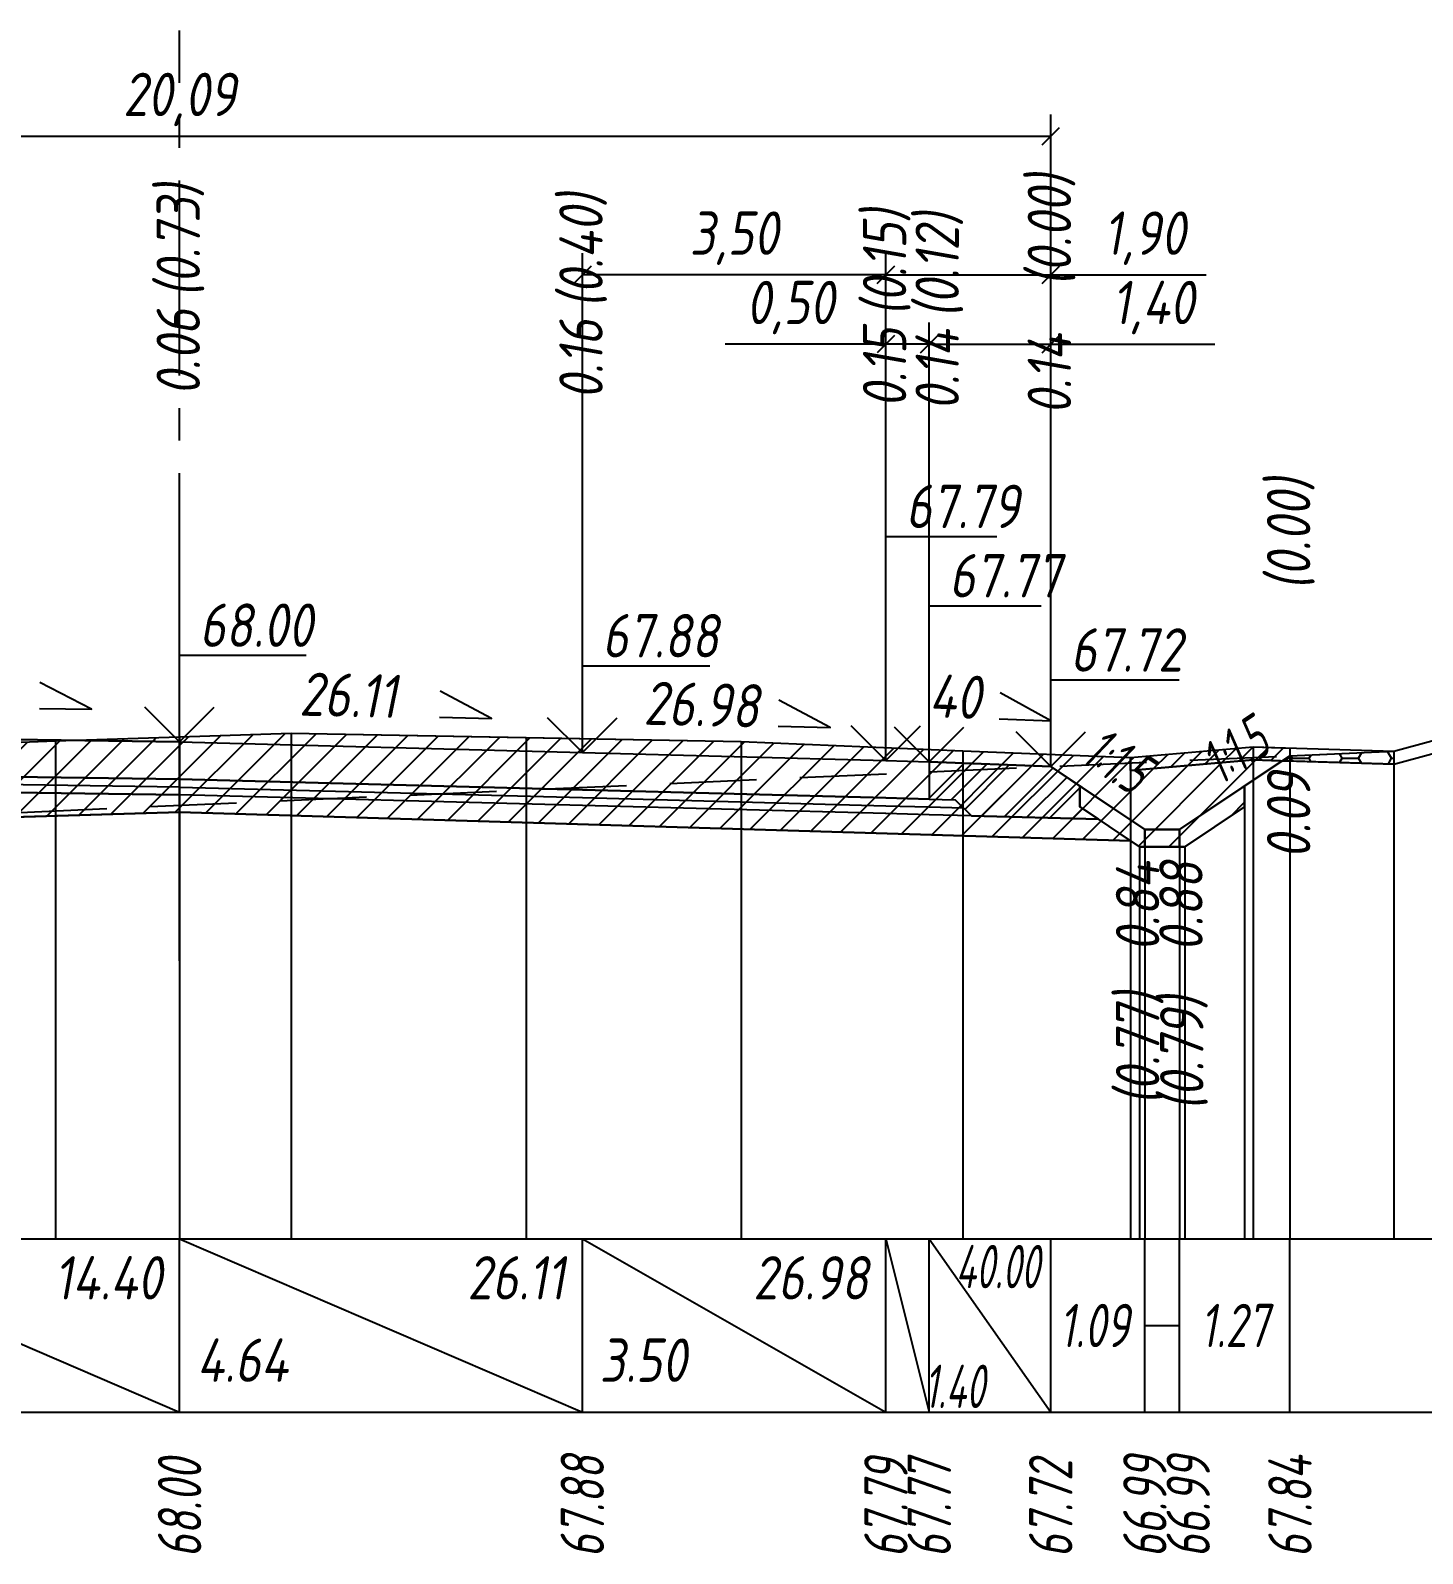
# Model space of a CAD drawing. Extents: x -717 to 1451, y -133302 to 233.
# Drawn here: x 157.3 to 237.5, y -5504.2 to -5416.3 of the extents above; entities that cross this region are included whole.
import ezdxf
from ezdxf.enums import TextEntityAlignment as Align

# ---------------------------------------------------------------- set-up
doc = ezdxf.new("R2010")
doc.units = 0
doc.linetypes.add('осевая2', pattern=[1.125, 0.75, -0.125, 0.125, -0.125])
doc.linetypes.add('штриховая', pattern=[0.75, 0.5, -0.25])
for name, color, linetype in [('Интерполированный поперечник', 2, 'Continuous'), ('Код_514', 1, 'Continuous'), ('Контур_0', 7, 'Continuous'), ('Контур_2521', 7, 'Continuous'), ('Контур_2564', 7, 'Continuous'), ('Контур_2660', 7, 'Continuous'), ('Контур_2665', 7, 'Continuous'), ('Контур_400', 7, 'Continuous'), ('Контур_508', 7, 'Continuous'), ('Контур_512', 7, 'Continuous'), ('Контур_513', 7, 'Continuous'), ('Контур_818', 7, 'Continuous'), ('Красный поперечник', 1, 'Continuous'), ('Объём_2501', 7, 'Continuous'), ('Объём_2564', 7, 'Continuous'), ('Объём_2650', 7, 'Continuous'), ('Объём_2660', 7, 'Continuous'), ('Объём_2661', 7, 'Continuous'), ('Объём_2662', 7, 'Continuous'), ('Объём_2663', 7, 'Continuous'), ('Объём_2664', 7, 'Continuous'), ('Объём_2665', 7, 'Continuous'), ('Объём_2666', 7, 'Continuous'), ('Объём_2667', 7, 'Continuous'), ('Объём_2668', 7, 'Continuous'), ('Объём_2669', 7, 'Continuous'), ('Объём_2675', 7, 'Continuous'), ('Ось', 1, 'осевая2'), ('Откосы', 7, 'Continuous'), ('Отметки покрытия', 7, 'Continuous'), ('Рабочие отметки', 7, 'Continuous'), ('Рабочие отметки доп.', 7, 'Continuous'), ('Таблица', 7, 'Continuous'), ('Уклоны проезжей части', 7, 'Continuous'), ('Черный поперечник', 3, 'Continuous')]:
    doc.layers.add(name, color=color, linetype=linetype)
for name, color, linetype, true_color in [('Контур_2540', 2, 'Continuous', 0xffff00), ('Контур_2560', 2, 'Continuous', 0xffff00), ('Контур_2561', 7, 'Continuous', 0xff8040), ('Контур_2562', 3, 'Continuous', 0x00ff00), ('Контур_2563', 7, 'Continuous', 0xff8000), ('Контур_2570', 7, 'Continuous', 0x80ff00), ('Контур_2583', 3, 'Continuous', 0x00ff00), ('Контур_2584', 3, 'Continuous', 0x00ff00), ('Контур_2736', 4, 'Continuous', 0x00ffff), ('Контур_2737', 4, 'Continuous', 0x00ffff), ('Контур_2738', 4, 'Continuous', 0x00ffff), ('Контур_2739', 4, 'Continuous', 0x00ffff), ('Контур_2742', 4, 'Continuous', 0x00ffff), ('Контур_2743', 4, 'Continuous', 0x00ffff), ('Контур_2744', 7, 'Continuous', 0xa4ffff), ('Контур_2745', 7, 'Continuous', 0xa4ffff), ('Контур_2747', 4, 'Continuous', 0x00ffff), ('Контур_2748', 4, 'Continuous', 0x00ffff), ('Контур_2749', 4, 'Continuous', 0x00ffff), ('Контур_2750', 4, 'Continuous', 0x00ffff), ('Контур_2751', 4, 'Continuous', 0x00ffff), ('Контур_2752', 4, 'Continuous', 0x00ffff), ('Контур_402', 7, 'Continuous', 0xff6464), ('Контур_703', 4, 'Continuous', 0x00ffff), ('Контур_705', 4, 'Continuous', 0x00ffff), ('Контур_707', 4, 'Continuous', 0x00ffff), ('Контур_720', 131, 'Continuous', 0xaaffff), ('Объём_2500', 7, 'Continuous', 0xc0c0c0), ('Объём_2520', 7, 'Continuous', 0x80ffff), ('Объём_2540', 2, 'Continuous', 0xffff00), ('Объём_2560', 2, 'Continuous', 0xffff00), ('Объём_2561', 7, 'Continuous', 0xff8040), ('Объём_2562', 3, 'Continuous', 0x00ff00), ('Объём_2563', 7, 'Continuous', 0xff8000), ('Объём_2570', 7, 'Continuous', 0x80ff00), ('Объём_2580', 3, 'Continuous', 0x00ff00), ('Объём_2583', 3, 'Continuous', 0x00ff00), ('Объём_2584', 3, 'Continuous', 0x00ff00), ('Объём_2591', 3, 'Continuous', 0x00ff00), ('Объём_2595', 3, 'Continuous', 0x00ff00), ('Объём_2600', 7, 'Continuous', 0x808000)]:
    doc.layers.add(name, color=color, linetype=linetype, true_color=true_color)
doc.styles.get("Standard").update_dxf_attribs({"font": 'txt', "height": 2.5})
doc.styles.add('М', font='romand.shx', dxfattribs={"width": 0.8, "oblique": 10, "height": 2.5})
doc.dimstyles.new('ISO-25', dxfattribs={"dimtxt": 2.5, "dimasz": 2.5, "dimexe": 1.25, "dimexo": 0.625, "dimtad": 1, "dimtxsty": 'Standard', "dimcen": 2.5, "dimadec": 0, "dimazin": 0, "dimtfac": 1, "dimtmove": 0, "dimatfit": 3, "dimfxl": 1, "dimarcsym": 0})

# ---------------------------------------------------------------- blocks, each defined once
blk = doc.blocks.new('_Oblique')
at = {"color": 0, "linetype": 'ByBlock', "lineweight": -2}
blk.add_line((-0.5, -0.5), (0.5, 0.5), dxfattribs=at)
blk = doc.blocks.new('*D105')
at = {"color": 0, "lineweight": -2, "transparency": 16777216}
for p, q in [((209.092, -5457.931), (209.092, -5433.16)), ((216.092, -5458.211), (216.092, -5433.16)), ((209.092, -5434.41), (216.092, -5434.41)), ((216.092, -5434.41), (225.547, -5434.41))]:
    blk.add_line(p, q, dxfattribs=at)
at = {"layer": 'Defpoints', "color": 0, "transparency": 16777216}
for p in [(216.092, -5434.41), (209.092, -5458.556), (216.092, -5458.836)]:
    blk.add_point(p, dxfattribs=at)
at = {"color": 0, "lineweight": -2, "transparency": 16777216, "rotation": 180}
blk.add_blockref('_Oblique', (209.092, -5434.41), dxfattribs=at)
at = {"color": 0, "lineweight": -2, "transparency": 16777216}
blk.add_blockref('_Oblique', (216.092, -5434.41), dxfattribs=at)
at = {"color": 0, "transparency": 16777216, "insert": (222.006, -5432.297), "char_height": 2.5, "width": 8.75, "attachment_point": 5, "style": 'М'}
blk.add_mtext('1,40', dxfattribs=at)
blk = doc.blocks.new('*D107')
at = {"color": 0, "lineweight": -2, "transparency": 16777216}
for p, q in [((206.592, -5457.863), (206.592, -5433.16)), ((209.092, -5457.931), (209.092, -5433.16)), ((206.592, -5434.41), (197.324, -5434.41)), ((209.092, -5434.41), (206.592, -5434.41))]:
    blk.add_line(p, q, dxfattribs=at)
at = {"layer": 'Defpoints', "color": 0, "transparency": 16777216}
for p in [(209.092, -5434.41), (206.592, -5458.488), (209.092, -5458.556)]:
    blk.add_point(p, dxfattribs=at)
at = {"color": 0, "lineweight": -2, "transparency": 16777216, "rotation": 180}
blk.add_blockref('_Oblique', (206.592, -5434.41), dxfattribs=at)
at = {"color": 0, "lineweight": -2, "transparency": 16777216}
blk.add_blockref('_Oblique', (209.092, -5434.41), dxfattribs=at)
at = {"color": 0, "transparency": 16777216, "insert": (201.086, -5432.297), "char_height": 2.5, "width": 9.16667, "attachment_point": 5, "style": 'М'}
blk.add_mtext('0,50', dxfattribs=at)
blk = doc.blocks.new('*D109')
at = {"color": 0, "lineweight": -2, "transparency": 16777216}
for p, q in [((189.092, -5457.391), (189.092, -5429.16)), ((206.592, -5457.863), (206.592, -5429.16)), ((206.592, -5430.41), (189.092, -5430.41))]:
    blk.add_line(p, q, dxfattribs=at)
at = {"layer": 'Defpoints', "color": 0, "transparency": 16777216}
for p in [(189.092, -5430.41), (189.092, -5458.016), (206.592, -5458.488)]:
    blk.add_point(p, dxfattribs=at)
at = {"color": 0, "lineweight": -2, "transparency": 16777216, "rotation": 180}
blk.add_blockref('_Oblique', (189.092, -5430.41), dxfattribs=at)
at = {"color": 0, "lineweight": -2, "transparency": 16777216}
blk.add_blockref('_Oblique', (206.592, -5430.41), dxfattribs=at)
at = {"color": 0, "transparency": 16777216, "insert": (197.842, -5428.297), "char_height": 2.5, "width": 9.58333, "attachment_point": 5, "style": 'М'}
blk.add_mtext('3,50', dxfattribs=at)
blk = doc.blocks.new('*D110')
at = {"color": 0, "lineweight": -2, "transparency": 16777216}
for p, q in [((206.592, -5457.863), (206.592, -5429.16)), ((216.092, -5458.211), (216.092, -5429.16)), ((206.592, -5430.41), (216.092, -5430.41)), ((216.092, -5430.41), (225.058, -5430.41))]:
    blk.add_line(p, q, dxfattribs=at)
at = {"layer": 'Defpoints', "color": 0, "transparency": 16777216}
for p in [(206.592, -5430.41), (206.592, -5458.488), (216.092, -5458.836)]:
    blk.add_point(p, dxfattribs=at)
at = {"color": 0, "lineweight": -2, "transparency": 16777216, "rotation": 180}
blk.add_blockref('_Oblique', (206.592, -5430.41), dxfattribs=at)
at = {"color": 0, "lineweight": -2, "transparency": 16777216}
blk.add_blockref('_Oblique', (216.092, -5430.41), dxfattribs=at)
at = {"color": 0, "transparency": 16777216, "insert": (221.518, -5428.297), "char_height": 2.5, "width": 8.75, "attachment_point": 5, "style": 'М'}
blk.add_mtext('1,90', dxfattribs=at)
blk = doc.blocks.new('*D112')
at = {"color": 0, "lineweight": -2, "transparency": 16777216}
for p, q in [((115.66, -5456.049), (115.66, -5421.16)), ((216.092, -5458.211), (216.092, -5421.16)), ((115.66, -5422.41), (216.092, -5422.41))]:
    blk.add_line(p, q, dxfattribs=at)
at = {"layer": 'Defpoints', "color": 0, "transparency": 16777216}
for p in [(216.092, -5422.41), (115.66, -5456.674), (216.092, -5458.836)]:
    blk.add_point(p, dxfattribs=at)
at = {"color": 0, "lineweight": -2, "transparency": 16777216, "rotation": 180}
blk.add_blockref('_Oblique', (115.66, -5422.41), dxfattribs=at)
at = {"color": 0, "lineweight": -2, "transparency": 16777216}
blk.add_blockref('_Oblique', (216.092, -5422.41), dxfattribs=at)
at = {"color": 0, "transparency": 16777216, "insert": (165.876, -5420.297), "char_height": 2.5, "width": 11.66667, "attachment_point": 5, "style": 'М'}
blk.add_mtext('20,09', dxfattribs=at)

msp = doc.modelspace()

# ---------------------------------------------------------------- hatches: boundary and pattern name
at = {"layer": 'Объём_2563'}
h = msp.add_hatch(dxfattribs=at)
h.set_pattern_fill('ANSI31', color=256, scale=0.3)
h.paths.add_polyline_path([(210.592, -5460.684), (211.517, -5461.609), (218.839, -5461.806), (217.768, -5461.092), (217.768, -5459.891), (216.092, -5458.773), (209.092, -5458.493), (209.092, -5460.643)])
at = {"layer": 'Объём_2570'}
h = msp.add_hatch(dxfattribs=at)
h.set_pattern_fill('ANSI31', color=256, scale=0.2)
h.paths.add_polyline_path([(229.885, -5458.448), (227.771, -5458.384), (220.699, -5459.004), (220.699, -5458.254), (227.771, -5457.634), (229.885, -5457.698)])
at = {"layer": 'Объём_2600'}
h = msp.add_hatch(dxfattribs=at)
h.set_pattern_fill('ANSI31', color=6, scale=0.4)
h.paths.add_polyline_path([(227.268, -5459.891), (227.268, -5461.092), (223.821, -5463.391), (221.215, -5463.391), (220.693, -5463.042), (165.876, -5461.398), (165.876, -5457.048), (172.298, -5456.845), (198.248, -5457.327), (211.019, -5457.865), (220.699, -5458.254), (220.699, -5459.004), (227.771, -5458.384), (229.452, -5458.435)])
h = msp.add_hatch(dxfattribs=at)
h.set_pattern_fill('ANSI31', color=6, scale=0.4)
h.paths.add_polyline_path([(165.876, -5461.398), (109.293, -5463.095), (112.89, -5462.096), (120.277, -5460.293), (120.277, -5459.543), (133.415, -5458.72), (144.795, -5457.822), (158.713, -5457.275), (165.876, -5457.048)])
h = msp.add_hatch(dxfattribs=at)
h.set_pattern_fill('HONEY', color=5, scale=0.3)
h.paths.add_polyline_path([(235.88, -5458.628), (229.452, -5458.435), (229.885, -5458.146), (235.88, -5457.878)])

# ---------------------------------------------------------------- linework, layer by layer
at = {"layer": 'Интерполированный поперечник', "linetype": 'штриховая', "ltscale": 10, "flags": 128}
msp.add_lwpolyline([(104.228, -5463.753), (235.88, -5457.878)], dxfattribs=at)
at = {"layer": 'Код_514'}
for p, q in [((142.66, -5486), (165.876, -5496)), ((165.876, -5496), (165.876, -5486)), ((165.876, -5486), (189.092, -5496)), ((189.092, -5496), (189.092, -5486)), ((189.092, -5486), (206.592, -5496)), ((206.592, -5496), (206.592, -5486)), ((206.592, -5486), (209.092, -5496)), ((209.092, -5496), (209.092, -5486)), ((209.092, -5486), (216.092, -5496)), ((216.092, -5496), (216.092, -5486)), ((221.518, -5496), (221.518, -5486)), ((223.518, -5496), (223.518, -5486)), ((229.885, -5496), (229.885, -5486)), ((221.518, -5491), (223.518, -5491))]:
    msp.add_line(p, q, dxfattribs=at)
at = {"layer": 'Контур_0', "flags": 128}
for points in [[(165.876, -5457.348), (142.66, -5457.013), (125.16, -5456.753), (125.16, -5456.753), (125.16, -5456.753), (125.16, -5456.753), (125.16, -5456.753), (122.66, -5456.716), (122.66, -5458.866), (125.16, -5458.903), (125.16, -5458.903), (125.16, -5458.903), (125.16, -5458.903), (125.16, -5458.903), (125.16, -5458.903), (142.66, -5459.163), (165.876, -5459.498), (165.876, -5457.348)], [(165.876, -5457.348), (189.092, -5457.954), (206.592, -5458.426), (206.592, -5458.426), (206.592, -5458.426), (206.592, -5458.426), (206.592, -5458.426), (206.592, -5458.426), (209.092, -5458.493), (209.092, -5460.643), (206.592, -5460.576), (206.592, -5460.576), (206.592, -5460.576), (206.592, -5460.576), (206.592, -5460.576), (206.592, -5460.576), (189.092, -5460.104), (165.876, -5459.498), (165.876, -5457.348)], [(216.092, -5458.773), (216.092, -5458.773), (216.092, -5458.773), (216.092, -5458.773), (216.092, -5458.773), (216.092, -5458.773), (216.092, -5458.773), (216.092, -5458.773), (216.092, -5458.773), (216.092, -5458.773), (216.092, -5458.773), (216.092, -5458.773), (216.092, -5458.773), (216.092, -5458.773), (216.092, -5458.773), (221.518, -5462.391), (223.518, -5462.391), (228.944, -5458.773), (228.944, -5458.773), (229.885, -5458.146), (229.885, -5458.146), (229.885, -5458.146), (229.885, -5458.146), (229.885, -5458.146), (229.885, -5458.146), (229.885, -5458.146), (229.885, -5458.146), (229.885, -5458.146), (229.885, -5458.146), (229.885, -5458.146)], [(216.092, -5458.773), (216.092, -5458.773)], [(216.092, -5458.773), (216.092, -5458.773), (216.092, -5458.773), (216.092, -5458.773), (216.092, -5458.773), (216.092, -5458.773), (216.092, -5458.773), (216.092, -5458.773), (216.092, -5458.773), (216.092, -5458.773), (216.092, -5458.773), (216.092, -5458.773), (216.092, -5458.773), (216.092, -5458.773), (216.092, -5458.773), (221.518, -5462.391)], [(165.876, -5459.498), (142.66, -5459.163), (125.16, -5458.903), (125.16, -5458.903), (125.16, -5458.903), (125.16, -5458.903), (125.16, -5458.903), (125.16, -5458.903), (122.66, -5458.866), (121.16, -5458.843), (120.273, -5459.73), (122.66, -5459.766), (125.16, -5459.803), (125.16, -5459.803), (125.16, -5459.803), (125.16, -5459.803), (125.16, -5459.803), (125.16, -5459.803), (142.66, -5460.063), (165.876, -5460.398), (165.876, -5459.498)], [(165.876, -5459.498), (189.092, -5460.104), (206.592, -5460.576), (206.592, -5460.576), (206.592, -5460.576), (206.592, -5460.576), (206.592, -5460.576), (206.592, -5460.576), (209.092, -5460.643), (210.592, -5460.684), (211.517, -5461.609), (209.092, -5461.543), (206.592, -5461.476), (206.592, -5461.476), (206.592, -5461.476), (206.592, -5461.476), (206.592, -5461.476), (206.592, -5461.476), (189.092, -5461.004), (165.876, -5460.398), (165.876, -5459.498)], [(209.092, -5460.643), (210.592, -5460.684), (211.517, -5461.609), (218.839, -5461.806)]]:
    msp.add_lwpolyline(points, dxfattribs=at)
at = {"layer": 'Контур_2521', "color": 250, "flags": 128}
for points in [[(165.876, -5459.948), (142.66, -5459.613), (125.16, -5459.353), (125.16, -5459.353), (125.16, -5459.353), (125.16, -5459.353), (125.16, -5459.353), (125.16, -5459.353), (122.66, -5459.316), (120.717, -5459.287)], [(165.876, -5459.948), (189.092, -5460.554), (206.592, -5461.026), (206.592, -5461.026), (206.592, -5461.026), (206.592, -5461.026), (206.592, -5461.026), (206.592, -5461.026), (209.092, -5461.093), (211.054, -5461.146)]]:
    msp.add_lwpolyline(points, dxfattribs=at)
at = {"layer": 'Контур_2540', "flags": 128}
for points in [[(142.66, -5460.063), (125.16, -5459.803), (122.66, -5459.766), (120.273, -5459.73), (111.185, -5459.595), (105.776, -5463.201), (165.876, -5461.398), (165.876, -5460.398), (142.66, -5460.063)], [(165.876, -5461.398), (220.693, -5463.042), (218.839, -5461.806), (211.517, -5461.609), (209.092, -5461.543), (206.592, -5461.476), (189.092, -5461.004), (165.876, -5460.398), (165.876, -5461.398)]]:
    msp.add_lwpolyline(points, dxfattribs=at)
at = {"layer": 'Контур_2560', "flags": 128}
msp.add_lwpolyline([(209.092, -5458.493), (216.092, -5458.773), (216.092, -5458.773), (216.092, -5458.773)], dxfattribs=at)
at = {"layer": 'Контур_2561', "flags": 128}
msp.add_lwpolyline([(209.092, -5458.493), (209.092, -5458.493), (216.092, -5458.773), (216.092, -5458.773), (209.092, -5458.493)], dxfattribs=at)
at = {"layer": 'Контур_2562', "flags": 128}
msp.add_lwpolyline([(216.092, -5458.773), (216.092, -5458.773), (216.092, -5458.773), (216.092, -5458.773), (216.092, -5458.773)], dxfattribs=at)
at = {"layer": 'Контур_2563', "flags": 128}
msp.add_lwpolyline([(210.592, -5460.684), (211.517, -5461.609), (218.839, -5461.806), (217.768, -5461.092), (217.768, -5459.891), (216.092, -5458.773), (209.092, -5458.493), (209.092, -5460.643), (210.592, -5460.684)], dxfattribs=at)
at = {"layer": 'Контур_2564', "flags": 128}
msp.add_lwpolyline([(209.092, -5458.493), (216.092, -5458.773)], dxfattribs=at)
at = {"layer": 'Контур_2570', "flags": 128}
msp.add_lwpolyline([(80, -5466.75), (87.714, -5466.576), (95.99, -5465.554), (104.228, -5464.503), (104.228, -5464.503), (112.89, -5462.096), (120.277, -5460.293), (120.277, -5459.543), (133.415, -5458.72), (144.795, -5457.822), (158.713, -5457.275), (165.876, -5457.048), (172.298, -5456.845), (185.854, -5457.101), (198.248, -5457.327), (211.019, -5457.865), (220.699, -5458.254), (220.699, -5459.004), (227.771, -5458.384), (235.88, -5458.628), (235.88, -5458.628), (243.996, -5456.413)], dxfattribs=at)
at = {"layer": 'Контур_2583', "flags": 128}
for points in [[(221.518, -5462.391), (217.768, -5459.891), (217.768, -5461.092), (221.215, -5463.391), (221.518, -5463.391), (221.518, -5462.391)], [(227.268, -5461.092), (227.268, -5459.891), (223.518, -5462.391), (223.518, -5463.391), (223.821, -5463.391), (227.268, -5461.092)]]:
    msp.add_lwpolyline(points, dxfattribs=at)
at = {"layer": 'Контур_2584', "flags": 128}
msp.add_lwpolyline([(221.518, -5462.391), (221.518, -5463.391), (223.518, -5463.391), (223.518, -5462.391), (221.518, -5462.391)], dxfattribs=at)
at = {"layer": 'Контур_2660', "flags": 128}
for points in [[(105.776, -5463.201), (165.876, -5461.398)], [(165.876, -5461.398), (220.693, -5463.042)]]:
    msp.add_lwpolyline(points, dxfattribs=at)
at = {"layer": 'Контур_2665', "flags": 128}
msp.add_lwpolyline([(216.092, -5458.773), (216.092, -5458.773)], dxfattribs=at)
at = {"layer": 'Контур_2736', "flags": 128}
msp.add_lwpolyline([(216.092, -5458.773), (216.092, -5458.773)], dxfattribs=at)
at = {"layer": 'Контур_2737', "flags": 128}
msp.add_lwpolyline([(216.092, -5458.773), (216.092, -5458.773)], dxfattribs=at)
at = {"layer": 'Контур_2738', "flags": 128}
msp.add_lwpolyline([(216.092, -5458.773), (216.092, -5458.773)], dxfattribs=at)
at = {"layer": 'Контур_2739', "flags": 128}
msp.add_lwpolyline([(216.092, -5458.773), (216.092, -5458.773)], dxfattribs=at)
at = {"layer": 'Контур_2742', "flags": 128}
msp.add_lwpolyline([(229.885, -5458.146), (229.885, -5458.146)], dxfattribs=at)
at = {"layer": 'Контур_2743', "flags": 128}
msp.add_lwpolyline([(229.885, -5458.146), (229.885, -5458.146)], dxfattribs=at)
at = {"layer": 'Контур_2744', "flags": 128}
for points in [[(228.944, -5458.773), (228.944, -5458.773)], [(229.885, -5458.146), (229.885, -5458.146)], [(229.885, -5458.146), (229.885, -5458.146)], [(229.885, -5458.146), (229.885, -5458.146)], [(229.885, -5458.146), (229.885, -5458.146)], [(229.885, -5458.146), (229.885, -5458.146)]]:
    msp.add_lwpolyline(points, dxfattribs=at)
at = {"layer": 'Контур_2745', "flags": 128}
msp.add_lwpolyline([(216.092, -5458.773), (216.092, -5458.773)], dxfattribs=at)
msp.add_lwpolyline([(216.092, -5458.773), (216.092, -5458.773)], dxfattribs=at)
msp.add_lwpolyline([(216.092, -5458.773), (216.092, -5458.773)], dxfattribs=at)
msp.add_lwpolyline([(216.092, -5458.773), (216.092, -5458.773)], dxfattribs=at)
msp.add_lwpolyline([(216.092, -5458.773), (216.092, -5458.773)], dxfattribs=at)
msp.add_lwpolyline([(216.092, -5458.773), (216.092, -5458.773)], dxfattribs=at)
at = {"layer": 'Контур_2747', "flags": 128}
msp.add_lwpolyline([(216.092, -5458.773), (216.092, -5458.773)], dxfattribs=at)
at = {"layer": 'Контур_2748', "flags": 128}
msp.add_lwpolyline([(216.092, -5458.773), (216.092, -5458.773)], dxfattribs=at)
at = {"layer": 'Контур_2749', "flags": 128}
msp.add_lwpolyline([(216.092, -5458.773), (216.092, -5458.773)], dxfattribs=at)
at = {"layer": 'Контур_2750', "flags": 128}
msp.add_lwpolyline([(229.885, -5458.146), (229.885, -5458.146)], dxfattribs=at)
at = {"layer": 'Контур_2751', "flags": 128}
msp.add_lwpolyline([(229.885, -5458.146), (229.885, -5458.146)], dxfattribs=at)
at = {"layer": 'Контур_2752', "flags": 128}
msp.add_lwpolyline([(229.885, -5458.146), (229.885, -5458.146)], dxfattribs=at)
at = {"layer": 'Контур_400', "flags": 128}
for points in [[(122.66, -5456.716), (125.16, -5456.753), (125.16, -5456.753), (125.16, -5456.753), (125.16, -5456.753), (125.16, -5456.753), (125.16, -5456.753), (142.66, -5457.013), (165.876, -5457.348)], [(165.876, -5457.348), (189.092, -5457.954), (206.592, -5458.426), (206.592, -5458.426), (206.592, -5458.426), (206.592, -5458.426), (206.592, -5458.426), (206.592, -5458.426), (209.092, -5458.493)]]:
    msp.add_lwpolyline(points, dxfattribs=at)
at = {"layer": 'Контур_402', "flags": 128}
msp.add_lwpolyline([(105.776, -5463.201), (165.876, -5461.398), (220.693, -5463.042)], dxfattribs=at)
at = {"layer": 'Контур_508', "flags": 128}
msp.add_lwpolyline([(105, -5463.718), (105.776, -5463.201), (165.876, -5461.398), (220.693, -5463.042), (221.215, -5463.391), (221.518, -5463.391), (223.518, -5463.391), (223.821, -5463.391), (227.268, -5461.092), (227.268, -5459.891), (229.885, -5458.146)], dxfattribs=at)
at = {"layer": 'Контур_512', "flags": 128}
msp.add_lwpolyline([(105, -5463.718), (105.776, -5463.201), (165.876, -5461.398), (220.693, -5463.042), (221.215, -5463.391), (221.518, -5463.391), (223.518, -5463.391), (223.821, -5463.391), (227.268, -5461.092), (227.268, -5459.891), (229.885, -5458.146)], dxfattribs=at)
at = {"layer": 'Контур_513', "flags": 128}
msp.add_lwpolyline([(105, -5463.718), (105.776, -5463.201), (165.876, -5461.398), (220.693, -5463.042), (221.215, -5463.391), (221.518, -5463.391), (223.518, -5463.391), (223.821, -5463.391), (227.268, -5461.092), (227.268, -5459.891), (229.885, -5458.146)], dxfattribs=at)
at = {"layer": 'Контур_703', "flags": 128}
for points in [[(216.092, -5458.773), (216.092, -5458.773)], [(216.092, -5458.773), (221.518, -5462.391)]]:
    msp.add_lwpolyline(points, dxfattribs=at)
at = {"layer": 'Контур_705', "flags": 128}
msp.add_lwpolyline([(216.092, -5458.773), (216.092, -5458.773)], dxfattribs=at)
at = {"layer": 'Контур_707', "flags": 128}
for points in [[(223.518, -5462.391), (228.944, -5458.773)], [(228.944, -5458.773), (228.944, -5458.773), (229.885, -5458.146)], [(228.944, -5458.773), (229.885, -5458.146)]]:
    msp.add_lwpolyline(points, dxfattribs=at)
at = {"layer": 'Контур_720', "flags": 128}
msp.add_lwpolyline([(221.518, -5462.391), (223.518, -5462.391)], dxfattribs=at)
at = {"layer": 'Контур_818', "flags": 128}
msp.add_lwpolyline([(105, -5464.288), (112.89, -5462.096), (120.277, -5460.293), (120.277, -5459.543), (133.415, -5458.72), (144.795, -5457.822), (158.713, -5457.275), (165.876, -5457.048), (172.298, -5456.845), (185.854, -5457.101), (198.248, -5457.327), (211.019, -5457.865), (220.699, -5458.254), (220.699, -5459.004), (227.771, -5458.384), (229.885, -5458.448)], dxfattribs=at)
at = {"layer": 'Красный поперечник'}
for p, q in [((142.66, -5457.013), (165.876, -5457.348)), ((165.876, -5457.348), (189.092, -5457.954)), ((189.092, -5457.954), (206.592, -5458.426)), ((206.592, -5458.426), (209.092, -5458.493)), ((209.092, -5458.493), (216.092, -5458.773)), ((216.092, -5458.773), (221.518, -5462.391)), ((223.518, -5462.391), (229.885, -5458.146)), ((229.885, -5458.146), (229.885, -5486)), ((227.268, -5459.891), (227.268, -5486)), ((165.876, -5461.398), (165.876, -5486)), ((227.268, -5461.092), (227.268, -5486)), ((220.693, -5463.042), (220.693, -5486)), ((221.518, -5462.391), (223.518, -5462.391)), ((221.215, -5463.391), (221.215, -5486)), ((221.518, -5463.391), (221.518, -5486)), ((223.518, -5463.391), (223.518, -5486)), ((223.821, -5463.391), (223.821, -5486))]:
    msp.add_line(p, q, dxfattribs=at)
at = {"layer": 'Объём_2500', "flags": 128}
for points in [[(165.876, -5457.348), (142.66, -5457.013), (125.16, -5456.753), (125.16, -5456.753), (125.16, -5456.753), (125.16, -5456.753), (125.16, -5456.753), (122.66, -5456.716), (122.66, -5458.866), (125.16, -5458.903), (125.16, -5458.903), (125.16, -5458.903), (125.16, -5458.903), (125.16, -5458.903), (125.16, -5458.903), (142.66, -5459.163), (165.876, -5459.498), (165.876, -5457.348)], [(165.876, -5457.348), (189.092, -5457.954), (206.592, -5458.426), (206.592, -5458.426), (206.592, -5458.426), (206.592, -5458.426), (206.592, -5458.426), (206.592, -5458.426), (209.092, -5458.493), (209.092, -5460.643), (206.592, -5460.576), (206.592, -5460.576), (206.592, -5460.576), (206.592, -5460.576), (206.592, -5460.576), (206.592, -5460.576), (189.092, -5460.104), (165.876, -5459.498), (165.876, -5457.348)]]:
    msp.add_lwpolyline(points, dxfattribs=at)
at = {"layer": 'Объём_2501', "flags": 128}
for points in [[(122.66, -5456.716), (125.16, -5456.753), (125.16, -5456.753), (125.16, -5456.753), (125.16, -5456.753), (125.16, -5456.753), (125.16, -5456.753), (142.66, -5457.013), (165.876, -5457.348)], [(165.876, -5457.348), (189.092, -5457.954), (206.592, -5458.426), (206.592, -5458.426), (206.592, -5458.426), (206.592, -5458.426), (206.592, -5458.426), (206.592, -5458.426), (209.092, -5458.493)]]:
    msp.add_lwpolyline(points, dxfattribs=at)
at = {"layer": 'Объём_2520', "color": 250, "flags": 128}
for points in [[(165.876, -5459.498), (142.66, -5459.163), (125.16, -5458.903), (125.16, -5458.903), (125.16, -5458.903), (125.16, -5458.903), (125.16, -5458.903), (125.16, -5458.903), (122.66, -5458.866), (121.16, -5458.843), (120.273, -5459.73), (122.66, -5459.766), (125.16, -5459.803), (125.16, -5459.803), (125.16, -5459.803), (125.16, -5459.803), (125.16, -5459.803), (125.16, -5459.803), (142.66, -5460.063), (165.876, -5460.398), (165.876, -5459.498)], [(165.876, -5459.498), (189.092, -5460.104), (206.592, -5460.576), (206.592, -5460.576), (206.592, -5460.576), (206.592, -5460.576), (206.592, -5460.576), (206.592, -5460.576), (209.092, -5460.643), (210.592, -5460.684), (211.517, -5461.609), (209.092, -5461.543), (206.592, -5461.476), (206.592, -5461.476), (206.592, -5461.476), (206.592, -5461.476), (206.592, -5461.476), (206.592, -5461.476), (189.092, -5461.004), (165.876, -5460.398), (165.876, -5459.498)]]:
    msp.add_lwpolyline(points, dxfattribs=at)
at = {"layer": 'Объём_2540', "flags": 128}
for points in [[(142.66, -5460.063), (125.16, -5459.803), (122.66, -5459.766), (120.273, -5459.73), (111.185, -5459.595), (105.776, -5463.201), (165.876, -5461.398), (165.876, -5460.398), (142.66, -5460.063)], [(165.876, -5461.398), (220.693, -5463.042), (218.839, -5461.806), (211.517, -5461.609), (209.092, -5461.543), (206.592, -5461.476), (189.092, -5461.004), (165.876, -5460.398), (165.876, -5461.398)]]:
    msp.add_lwpolyline(points, dxfattribs=at)
at = {"layer": 'Объём_2560', "flags": 128}
msp.add_lwpolyline([(209.092, -5458.493), (216.092, -5458.773), (216.092, -5458.773), (216.092, -5458.773)], dxfattribs=at)
at = {"layer": 'Объём_2561', "flags": 128}
msp.add_lwpolyline([(209.092, -5458.493), (209.092, -5458.493), (216.092, -5458.773), (216.092, -5458.773), (209.092, -5458.493)], dxfattribs=at)
at = {"layer": 'Объём_2562', "flags": 128}
msp.add_lwpolyline([(216.092, -5458.773), (216.092, -5458.773), (216.092, -5458.773), (216.092, -5458.773), (216.092, -5458.773)], dxfattribs=at)
at = {"layer": 'Объём_2563', "color": 250, "flags": 128}
msp.add_lwpolyline([(210.592, -5460.684), (211.517, -5461.609), (218.839, -5461.806), (217.768, -5461.092), (217.768, -5459.891), (216.092, -5458.773), (209.092, -5458.493), (209.092, -5460.643), (210.592, -5460.684)], dxfattribs=at)
at = {"layer": 'Объём_2564', "flags": 128}
msp.add_lwpolyline([(209.092, -5458.493), (216.092, -5458.773)], dxfattribs=at)
at = {"layer": 'Объём_2570', "flags": 128}
msp.add_lwpolyline([(229.885, -5458.448), (227.771, -5458.384), (220.699, -5459.004), (220.699, -5458.254), (227.771, -5457.634), (229.885, -5457.698), (229.885, -5458.448), (229.885, -5458.448)], dxfattribs=at)
at = {"layer": 'Объём_2580', "flags": 128}
msp.add_lwpolyline([(216.092, -5458.773), (216.092, -5458.773)], dxfattribs=at)
at = {"layer": 'Объём_2583', "flags": 128}
for points in [[(221.518, -5462.391), (217.768, -5459.891), (217.768, -5461.092), (221.215, -5463.391), (221.518, -5463.391), (221.518, -5462.391)], [(227.268, -5461.092), (227.268, -5459.891), (223.518, -5462.391), (223.518, -5463.391), (223.821, -5463.391), (227.268, -5461.092)]]:
    msp.add_lwpolyline(points, dxfattribs=at)
at = {"layer": 'Объём_2584', "flags": 128}
msp.add_lwpolyline([(221.518, -5462.391), (221.518, -5463.391), (223.518, -5463.391), (223.518, -5462.391), (221.518, -5462.391)], dxfattribs=at)
at = {"layer": 'Объём_2591', "flags": 128}
for points in [[(217.768, -5459.891), (221.518, -5462.391)], [(223.518, -5462.391), (227.268, -5459.891)]]:
    msp.add_lwpolyline(points, dxfattribs=at)
at = {"layer": 'Объём_2595', "flags": 128}
msp.add_lwpolyline([(221.518, -5462.391), (223.518, -5462.391)], dxfattribs=at)
at = {"layer": 'Объём_2600', "color": 5, "flags": 128}
msp.add_lwpolyline([(235.88, -5458.628), (229.452, -5458.435), (229.885, -5458.146), (235.88, -5457.878), (235.88, -5458.628), (235.88, -5458.628)], dxfattribs=at)
at = {"layer": 'Объём_2650', "color": 6, "flags": 128}
for points in [[(227.268, -5459.891), (227.268, -5461.092), (223.821, -5463.391), (221.215, -5463.391), (220.693, -5463.042), (165.876, -5461.398), (165.876, -5457.048), (172.298, -5456.845), (198.248, -5457.327), (211.019, -5457.865), (220.699, -5458.254), (220.699, -5459.004), (227.771, -5458.384), (229.452, -5458.435), (227.268, -5459.891), (227.268, -5459.891)], [(165.876, -5461.398), (109.293, -5463.095), (112.89, -5462.096), (120.277, -5460.293), (120.277, -5459.543), (133.415, -5458.72), (144.795, -5457.822), (158.713, -5457.275), (165.876, -5457.048), (165.876, -5461.398), (165.876, -5461.398)]]:
    msp.add_lwpolyline(points, dxfattribs=at)
at = {"layer": 'Объём_2660', "flags": 128}
for points in [[(105.776, -5463.201), (165.876, -5461.398)], [(165.876, -5461.398), (220.693, -5463.042)]]:
    msp.add_lwpolyline(points, dxfattribs=at)
at = {"layer": 'Объём_2661', "flags": 128}
msp.add_lwpolyline([(216.092, -5458.773), (221.518, -5462.391)], dxfattribs=at)
at = {"layer": 'Объём_2662', "flags": 128}
msp.add_lwpolyline([(223.518, -5462.391), (228.944, -5458.773), (229.885, -5458.146)], dxfattribs=at)
at = {"layer": 'Объём_2663', "flags": 128}
msp.add_lwpolyline([(221.518, -5462.391), (223.518, -5462.391)], dxfattribs=at)
at = {"layer": 'Объём_2664', "flags": 128}
msp.add_lwpolyline([(221.518, -5462.391), (223.518, -5462.391)], dxfattribs=at)
at = {"layer": 'Объём_2665', "flags": 128}
msp.add_lwpolyline([(216.092, -5458.773), (216.092, -5458.773)], dxfattribs=at)
at = {"layer": 'Объём_2666', "flags": 128}
msp.add_lwpolyline([(216.092, -5458.773), (216.092, -5458.773)], dxfattribs=at)
at = {"layer": 'Объём_2667', "flags": 128}
msp.add_lwpolyline([(216.092, -5458.773), (216.092, -5458.773)], dxfattribs=at)
at = {"layer": 'Объём_2668', "flags": 128}
for points in [[(216.092, -5458.773), (216.092, -5458.773)], [(229.885, -5458.146), (229.885, -5458.146)]]:
    msp.add_lwpolyline(points, dxfattribs=at)
at = {"layer": 'Объём_2669', "flags": 128}
for points in [[(216.092, -5458.773), (216.092, -5458.773)], [(229.885, -5458.146), (229.885, -5458.146)]]:
    msp.add_lwpolyline(points, dxfattribs=at)
at = {"layer": 'Объём_2675', "flags": 128}
for points in [[(216.092, -5458.773), (216.092, -5458.773)], [(216.092, -5458.773), (216.092, -5458.773)], [(216.092, -5458.773), (216.092, -5458.773)], [(216.092, -5458.773), (216.092, -5458.773)], [(216.092, -5458.773), (216.092, -5458.773)], [(216.092, -5458.773), (216.092, -5458.773)], [(228.944, -5458.773), (228.944, -5458.773)], [(229.885, -5458.146), (229.885, -5458.146)], [(229.885, -5458.146), (229.885, -5458.146)], [(229.885, -5458.146), (229.885, -5458.146)], [(229.885, -5458.146), (229.885, -5458.146)], [(229.885, -5458.146), (229.885, -5458.146)]]:
    msp.add_lwpolyline(points, dxfattribs=at)
at = {"layer": 'Ось', "ltscale": 15}
msp.add_line((165.876, -5469.971), (165.876, -5416.318), dxfattribs=at)
at = {"layer": 'Откосы', "color": 1, "flags": 128}
for points in [[(157.801, -5455.415), (160.8, -5455.458), (157.822, -5453.915)], [(180.853, -5455.921), (183.852, -5455.999), (180.892, -5454.421)], [(200.387, -5456.44), (203.386, -5456.521), (200.427, -5454.941)], [(213.111, -5456.013), (216.108, -5456.133), (213.171, -5454.514)]]:
    msp.add_lwpolyline(points, dxfattribs=at)
at = {"layer": 'Отметки покрытия', "color": 1}
for p, q in [((206.592, -5458.426), (206.592, -5445.493)), ((206.592, -5445.493), (212.992, -5445.493)), ((209.092, -5458.493), (209.092, -5449.493)), ((209.092, -5449.493), (215.542, -5449.493)), ((165.876, -5457.348), (165.876, -5452.348)), ((165.876, -5452.348), (173.176, -5452.348)), ((189.092, -5457.954), (189.092, -5452.954)), ((189.092, -5452.954), (196.442, -5452.954)), ((216.092, -5458.773), (216.092, -5453.773)), ((216.092, -5453.773), (223.492, -5453.773)), ((165.876, -5457.348), (163.876, -5455.348)), ((165.876, -5457.348), (167.876, -5455.348)), ((189.092, -5457.954), (187.092, -5455.954)), ((189.092, -5457.954), (191.092, -5455.954)), ((206.592, -5458.426), (204.592, -5456.426)), ((206.592, -5458.426), (208.592, -5456.426)), ((209.092, -5458.493), (207.092, -5456.493)), ((209.092, -5458.493), (211.092, -5456.493)), ((216.092, -5458.773), (214.092, -5456.773)), ((216.092, -5458.773), (218.092, -5456.773))]:
    msp.add_line(p, q, dxfattribs=at)
at = {"layer": 'Таблица'}
for p, q in [((80, -5486), (254.885, -5486)), ((80, -5496), (254.885, -5496))]:
    msp.add_line(p, q, dxfattribs=at)
at = {"layer": 'Черный поперечник', "color": 7}
for p, q in [((172.298, -5456.845), (172.298, -5486)), ((158.713, -5457.275), (158.713, -5486)), ((165.876, -5457.048), (165.876, -5486)), ((185.854, -5457.101), (185.854, -5486)), ((198.248, -5457.327), (198.248, -5486)), ((211.019, -5457.865), (211.019, -5486)), ((227.771, -5457.634), (227.771, -5486)), ((235.88, -5457.878), (235.88, -5486)), ((220.699, -5458.254), (220.699, -5486))]:
    msp.add_line(p, q, dxfattribs=at)
at = {"layer": 'Черный поперечник', "flags": 128}
msp.add_lwpolyline([(80, -5466), (87.714, -5465.826), (95.99, -5464.804), (104.228, -5463.753), (112.89, -5461.346), (120.277, -5459.543), (133.415, -5458.72), (144.795, -5457.822), (158.713, -5457.275), (165.876, -5457.048), (172.298, -5456.845), (185.854, -5457.101), (198.248, -5457.327), (211.019, -5457.865), (220.699, -5458.254), (227.771, -5457.634), (235.88, -5457.878), (243.996, -5455.663), (249.585, -5454.525), (254.27, -5454.727), (254.885, -5454.722)], dxfattribs=at)

# ---------------------------------------------------------------- texts
at = {"layer": 'Код_514', "style": 'М', "oblique": 10}
for s, width, p in [('40.00', 0.6, (215.452, -5486.353)), ('14.40', 0.8, (164.876, -5487)), ('26.11', 0.8, (188.092, -5487)), ('26.98', 0.8, (205.592, -5487))]:
    msp.add_text(s, height=2.5, dxfattribs=dict(at, width=width)).set_placement(p, align=Align.TOP_RIGHT)
at = {"layer": 'Код_514', "style": 'М', "oblique": 10, "width": 0.7}
for s, p in [('1.09', (218.607, -5491)), ('1.27', (226.701, -5491))]:
    msp.add_text(s, height=2.5, dxfattribs=at).set_placement(p, align=Align.MIDDLE_CENTER)
at = {"layer": 'Код_514', "style": 'М', "oblique": 10}
for s, width, p in [('4.64', 0.8, (166.876, -5495)), ('3.50', 0.8, (190.092, -5495)), ('1.40', 0.6, (208.797, -5496.51))]:
    msp.add_text(s, height=2.5, dxfattribs=dict(at, width=width)).set_placement(p, align=Align.BOTTOM_LEFT)
at = {"layer": 'Код_514', "style": 'М', "oblique": 10, "width": 0.7}
for s, p in [('67.88', (189.092, -5504.382)), ('68.00', (165.876, -5504.382)), ('67.79', (206.592, -5504.382)), ('67.77', (209.092, -5504.382)), ('67.72', (216.092, -5504.382)), ('66.99', (221.518, -5504.382)), ('66.99', (224.018, -5504.382)), ('67.84', (229.885, -5504.382))]:
    msp.add_text(s, height=2.5, rotation=90, dxfattribs=at).set_placement(p, align=Align.MIDDLE_LEFT)
at = {"layer": 'Отметки покрытия', "color": 1, "style": 'М', "oblique": 10, "width": 0.8}
for s, p in [('67.79', (207.733, -5445.762)), ('67.77', (210.233, -5449.762)), ('68.00', (167.017, -5452.616)), ('67.88', (190.233, -5453.222)), ('67.72', (217.233, -5454.042))]:
    msp.add_text(s, height=2.5, dxfattribs=at).set_placement(p, align=Align.BOTTOM_LEFT)
at = {"layer": 'Рабочие отметки', "color": 1, "style": 'М', "oblique": 10, "width": 0.8}
for s, p in [('0.06', (165.798, -5432.385)), ('0.16', (189.014, -5432.991)), ('0.15', (206.514, -5433.463)), ('0.14', (209.548, -5433.575)), ('0.14', (216.014, -5433.811)), ('0.09', (229.807, -5459.077)), ('0.84', (221.102, -5464.249)), ('0.88', (223.602, -5464.249))]:
    msp.add_text(s, height=2.5, rotation=90, dxfattribs=at).set_placement(p, align=Align.MIDDLE_RIGHT)
at = {"layer": 'Рабочие отметки доп.', "color": 1, "style": 'М', "oblique": 10, "width": 0.8}
for s, p in [('(0.00)', (216.014, -5424.594)), ('(0.77)', (221.102, -5471.749)), ('(0.79)', (223.646, -5471.996))]:
    msp.add_text(s, height=2.5, rotation=90, dxfattribs=at).set_placement(p, align=Align.MIDDLE_RIGHT)
for s, p in [('(0.73)', (165.798, -5431.691)), ('(0.40)', (189.014, -5432.297)), ('(0.15)', (206.514, -5432.77)), ('(0.12)', (209.548, -5432.881)), ('(0.00)', (229.807, -5448.577))]:
    msp.add_text(s, height=2.5, rotation=90, dxfattribs=at).set_placement(p, align=Align.MIDDLE_LEFT)
at = {"layer": 'Уклоны проезжей части', "color": 1, "style": 'М', "oblique": 10}
for s, rotation, width, p in [('26.11', 358.50464, 0.8, (175.551, -5456.651)), ('40', 357.70938, 0.8, (210.519, -5456.729)), ('26.98', 358.45475, 0.8, (195.91, -5457.19)), ('1:1.5', 33.69007, 0.6, (227.826, -5459.491)), ('1:1.5', 326.30994, 0.6, (218.837, -5460.08))]:
    msp.add_text(s, height=2.5, rotation=rotation, dxfattribs=dict(at, width=width)).set_placement(p, align=Align.BOTTOM_CENTER)

# ---------------------------------------------------------------- dimensions: what is measured, and where the dimension line sits
at = {"color": 5}
dim = msp.add_linear_dim(base=(216.092, -5422.41), p1=(115.66, -5456.674), p2=(216.092, -5458.836), angle=180, dimstyle='ISO-25', override={"dimasz": 1, "dimlfac": 0.2, "dimzin": 0, "dimtxsty": 'М', "dimblk1": 'Oblique', "dimblk2": 'Oblique', "dimsah": 1}, dxfattribs=at)
dim.commit()
dim.dimension.update_dxf_attribs({"geometry": '*D112', "text_midpoint": (165.876, -5420.297)})
dim = msp.add_linear_dim(base=(189.092, -5430.41), p1=(206.592, -5458.488), p2=(189.092, -5458.016), dimstyle='ISO-25', override={"dimasz": 1, "dimlfac": 0.2, "dimzin": 0, "dimtxsty": 'М', "dimblk1": 'Oblique', "dimblk2": 'Oblique', "dimsah": 1}, dxfattribs=at)
dim.commit()
dim.dimension.update_dxf_attribs({"geometry": '*D109', "text_midpoint": (197.842, -5428.297)})
dim = msp.add_linear_dim(base=(206.592, -5430.41), p1=(216.092, -5458.836), p2=(206.592, -5458.488), dimstyle='ISO-25', override={"dimasz": 1, "dimlfac": 0.2, "dimzin": 0, "dimtxsty": 'М', "dimblk1": 'Oblique', "dimblk2": 'Oblique', "dimsah": 1}, dxfattribs=at)
dim.commit()
dim.dimension.update_dxf_attribs({"geometry": '*D110', "text_midpoint": (221.518, -5430.41), "dimtype": 160})
for base, p1, p2, picture, middle in [((209.092, -5434.41), (206.592, -5458.488), (209.092, -5458.556), '*D107', (201.086, -5434.41)), ((216.092, -5434.41), (209.092, -5458.556), (216.092, -5458.836), '*D105', (222.006, -5434.41))]:
    dim = msp.add_linear_dim(base=base, p1=p1, p2=p2, angle=180, dimstyle='ISO-25', override={"dimasz": 1, "dimlfac": 0.2, "dimzin": 0, "dimtxsty": 'М', "dimblk1": 'Oblique', "dimblk2": 'Oblique', "dimsah": 1}, dxfattribs=at)
    dim.commit()
    dim.dimension.update_dxf_attribs({"geometry": picture, "text_midpoint": middle, "dimtype": 160})

doc.saveas('drawing.dxf')
